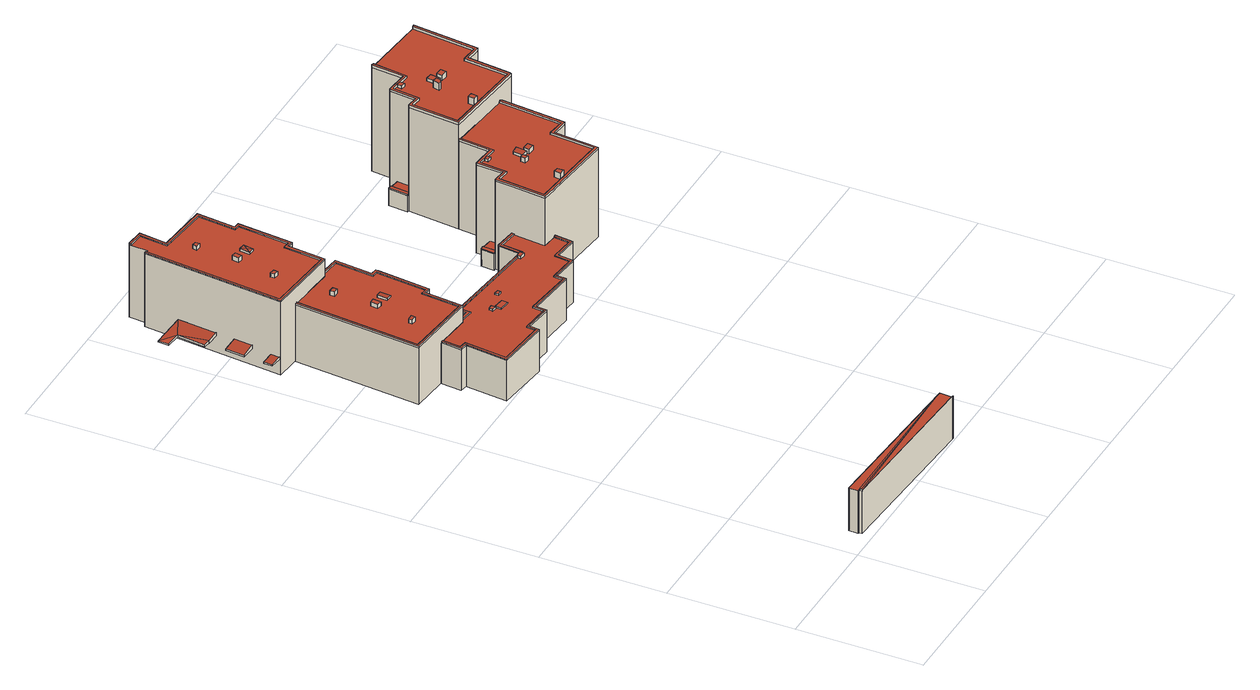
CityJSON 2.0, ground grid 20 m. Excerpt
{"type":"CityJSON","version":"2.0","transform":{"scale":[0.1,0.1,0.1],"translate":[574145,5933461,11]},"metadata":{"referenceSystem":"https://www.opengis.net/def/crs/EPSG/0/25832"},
"CityObjects":{
"building1":{"type":"Building","attributes":{"Grundfläche 2D":"52.974955","Grundhöhe NN":"11.908"},"geometry":[{"type":"MultiSurface","lod":"3","boundaries":[[[0,1,2,3,1,4]],[[1,5,4]],[[5,6,7]],[[5,7,4]],[[5,8,9,6]],[[7,4,10,11]],[[12,13,14,4,7,6]],[[14,15,0,4]],[[15,16,1,0]],[[17,18,3,2]],[[16,17,2,1]],[[18,16,1,3]],[[16,19,5,1]],[[19,20,8,5]],[[20,21,9,8]],[[21,12,6,9]],[[13,12,21,20,19,16,18,17,16,15,14]]],"semantics":{"surfaces":[{"type":"RoofSurface"},{"type":"WallSurface"},{"type":"GroundSurface"}],"values":[0,0,0,0,0,1,1,1,1,1,1,1,1,1,1,1,2]}}]},
"building2":{"type":"Building","attributes":{"Grundfläche 2D":"257.684062","Grundhöhe NN":"11.712"},"children":["building2-1","building2-2","building2-3","building2-4","building2-5"],"geometry":[{"type":"Solid","lod":"3","boundaries":[[[[22,23,24,25,26,27,28,29,30,31,32,33,34,35,36,37,38,39,40,41,42,43,44,45,46]],[[47,48,49,50,51,52]],[[53,54,55,56,57,58,59,60,61,62,63,64]],[[65,66,67,33,32,31]],[[67,68,69,35,34,33]],[[69,70,71,37,36,35]],[[71,72,73,39,38,37]],[[73,74,75,41,40,39]],[[75,76,42,41]],[[76,77,43,42]],[[77,78,44,43]],[[78,54,45,44]],[[46,45,54,53]],[[64,22,46,53]],[[24,23,22,64,63,62]],[[62,61,25,24]],[[27,26,25,61,60,59]],[[59,58,28,27]],[[57,29,28,58]],[[30,29,57,56]],[[56,65,31,30]],[[50,49,48,79,80]],[[51,50,80,81]],[[47,52,51,81,82]],[[83,67,66,65,84,85]],[[86,69,68,67,83,87]],[[88,71,70,69,86,89]],[[90,73,72,71,88,91]],[[47,82,92,93,75,74,73,90,79,48]],[[76,75,93,94]],[[77,76,94,95]],[[78,77,95,96]],[[55,54,78,96,97]],[[65,56,55,97,98,84]],[[92,82,81,80,79,90,91,88,89,86,87,83,85,84,98,97,96,95,94,93]]]],"semantics":{"surfaces":[{"type":"RoofSurface"},{"type":"WallSurface"},{"type":"GroundSurface"}],"values":[[0,0,0,1,1,1,1,1,1,1,1,1,1,1,1,1,1,1,1,1,1,1,1,1,1,1,1,1,1,1,1,1,1,1,2]]}}]},
"building2-1":{"type":"BuildingInstallation","parents":["building2"],"geometry":[{"type":"MultiSurface","lod":"3","boundaries":[[[99,100,101,102]],[[103,104,102,101]],[[99,102,104,105]],[[105,106,100,99]],[[101,100,106,103]]],"semantics":{"surfaces":[{"type":"RoofSurface"},{"type":"WallSurface"}],"values":[0,1,1,1,1]}}]},
"building2-2":{"type":"BuildingInstallation","parents":["building2"],"geometry":[{"type":"MultiSurface","lod":"3","boundaries":[[[107,108,109,110]],[[110,109,111,112]],[[107,110,112,113]],[[108,107,113,114]],[[109,108,114,111]]],"semantics":{"surfaces":[{"type":"RoofSurface"},{"type":"WallSurface"}],"values":[0,1,1,1,1]}}]},
"building2-3":{"type":"BuildingInstallation","parents":["building2"],"geometry":[{"type":"MultiSurface","lod":"3","boundaries":[[[115,116,117,118]],[[118,117,50,51]],[[115,118,51,52]],[[116,115,52,49]],[[117,116,49,50]]],"semantics":{"surfaces":[{"type":"RoofSurface"},{"type":"WallSurface"}],"values":[0,1,1,1,1]}}]},
"building2-4":{"type":"BuildingInstallation","parents":["building2"],"geometry":[{"type":"MultiSurface","lod":"3","boundaries":[[[119,120,121,122]],[[122,121,123,124]],[[119,122,124,125]],[[120,119,125,126]],[[121,120,126,123]]],"semantics":{"surfaces":[{"type":"RoofSurface"},{"type":"WallSurface"}],"values":[0,1,1,1,1]}}]},
"building2-5":{"type":"BuildingInstallation","parents":["building2"],"geometry":[{"type":"MultiSurface","lod":"3","boundaries":[[[127,128,129,130]],[[130,129,131,132]],[[127,130,132,133]],[[128,127,133,134]],[[129,128,134,131]]],"semantics":{"surfaces":[{"type":"RoofSurface"},{"type":"WallSurface"}],"values":[0,1,1,1,1]}}]},
"building3":{"type":"Building","attributes":{"Grundfläche 2D":"278.824364","Grundhöhe NN":"11.694"},"children":["building3-1","building3-2","building3-3","building3-4","building3-5","building3-6","building3-7","building3-8"],"geometry":[{"type":"Solid","lod":"3","boundaries":[[[[135,136,137,138,139,140,141,142,143,144,145,146,147,148,149,150,151,152,153,154,155,156,157]],[[158,159,160,161,162,163,164,165,166,167,168,169,170]],[[171,172,173,174,175,176]],[[177,162,144,143]],[[162,161,145,144]],[[160,146,145,161]],[[160,159,147,146]],[[159,158,148,147]],[[158,170,149,148]],[[170,169,150,149]],[[168,151,150,169]],[[168,167,166,153,152,151]],[[166,165,154,153]],[[165,164,155,154]],[[164,178,156,155]],[[178,179,157,156]],[[179,180,135,157]],[[180,181,136,135]],[[181,182,137,136]],[[182,183,138,137]],[[183,184,139,138]],[[184,185,140,139]],[[185,186,141,140]],[[186,187,142,141]],[[187,177,143,142]],[[181,180,97,188]],[[179,178,189,190]],[[180,179,190,97]],[[182,181,188,191]],[[174,192,193,183,182,191,194,175]],[[184,183,193,195]],[[185,184,195,196]],[[186,185,196,197]],[[187,186,197,198]],[[177,187,198,199]],[[163,162,177,199,200]],[[178,164,163,200,189]],[[171,176,175,194,201]],[[172,171,201,202]],[[174,173,172,202,192]],[[193,192,202,201,194,191,188,97,190,189,200,199,198,197,196,195]]]],"semantics":{"surfaces":[{"type":"RoofSurface"},{"type":"WallSurface"},{"type":"GroundSurface"}],"values":[[0,0,0,1,1,1,1,1,1,1,1,1,1,1,1,1,1,1,1,1,1,1,1,1,1,1,1,1,1,1,1,1,1,1,1,1,1,1,1,1,2]]}}]},
"building3-1":{"type":"BuildingInstallation","parents":["building3"],"geometry":[{"type":"MultiSurface","lod":"3","boundaries":[[[203,204,205,206]],[[206,205,207,208]],[[203,206,208,209]],[[204,203,209,210]],[[205,204,210,207]]],"semantics":{"surfaces":[{"type":"RoofSurface"},{"type":"WallSurface"}],"values":[0,1,1,1,1]}}]},
"building3-2":{"type":"BuildingInstallation","parents":["building3"],"geometry":[{"type":"MultiSurface","lod":"3","boundaries":[[[211,212,213]],[[213,212,214]],[[215,212,211]],[[214,212,215]],[[216,217,211,213]],[[217,218,215,211]],[[218,219,214,215]],[[219,216,213,214]]],"semantics":{"surfaces":[{"type":"RoofSurface"},{"type":"WallSurface"}],"values":[0,0,0,0,1,1,1,1]}}]},
"building3-3":{"type":"BuildingInstallation","parents":["building3"],"geometry":[{"type":"MultiSurface","lod":"3","boundaries":[[[220,221,222,223]],[[223,222,171,172]],[[220,223,172,173]],[[221,220,173,176]],[[222,221,176,171]]],"semantics":{"surfaces":[{"type":"RoofSurface"},{"type":"WallSurface"}],"values":[0,1,1,1,1]}}]},
"building3-4":{"type":"BuildingInstallation","parents":["building3"],"geometry":[{"type":"MultiSurface","lod":"3","boundaries":[[[224,225,226,227]],[[227,226,228,229]],[[224,227,229,230]],[[225,224,230,231]],[[226,225,231,228]]],"semantics":{"surfaces":[{"type":"RoofSurface"},{"type":"WallSurface"}],"values":[0,1,1,1,1]}}]},
"building3-5":{"type":"BuildingInstallation","parents":["building3"],"geometry":[{"type":"MultiSurface","lod":"3","boundaries":[[[232,233,234,235]],[[235,234,236,237]],[[232,235,237,238]],[[233,232,238,239]],[[234,233,239,236]]],"semantics":{"surfaces":[{"type":"RoofSurface"},{"type":"WallSurface"}],"values":[0,1,1,1,1]}}]},
"building3-6":{"type":"BuildingInstallation","parents":["building3"],"geometry":[{"type":"MultiSurface","lod":"3","boundaries":[[[240,241,242,243]],[[244,245,243,242]],[[245,246,240,243]],[[246,247,241,240]],[[247,244,242,241]],[[247,246,245,244]]],"semantics":{"surfaces":[{"type":"RoofSurface"},{"type":"WallSurface"},{"type":"OuterCeilingSurface"}],"values":[0,1,1,1,1,2]}}]},
"building3-7":{"type":"BuildingInstallation","parents":["building3"],"geometry":[{"type":"MultiSurface","lod":"3","boundaries":[[[248,249,250,251,252]],[[253,252,251]],[[254,252,253]],[[255,248,252]],[[250,256,257,251]],[[253,251,257,258]],[[254,253,258,259]],[[252,254,259,260]],[[255,252,260,261]],[[248,255,261,262]],[[249,248,262,263]],[[263,256,250,249]],[[259,258,257,256,263,262,261,260]]],"semantics":{"surfaces":[{"type":"RoofSurface"},{"type":"WallSurface"},{"type":"OuterCeilingSurface"}],"values":[0,0,0,0,1,1,1,1,1,1,1,1,2]}}]},
"building3-8":{"type":"BuildingInstallation","parents":["building3"],"geometry":[{"type":"MultiSurface","lod":"3","boundaries":[[[264,265,266,267]],[[265,268,269,266]],[[267,266,269,270]],[[264,267,270,271]],[[271,268,265,264]],[[270,269,268,271]]],"semantics":{"surfaces":[{"type":"RoofSurface"},{"type":"WallSurface"},{"type":"OuterCeilingSurface"}],"values":[0,1,1,1,1,2]}}]},
"building4":{"type":"Building","attributes":{"Grundfläche 2D":"279.641248","Grundhöhe NN":"11.652"},"children":["building4-1","building4-2","building4-3","building4-4","building4-5","building4-6"],"geometry":[{"type":"Solid","lod":"3","boundaries":[[[[272,273,274,275,276,277,278,279,280,281,282,283,284,285,286,287,288,289,290,291,292,293,294,295,296,297,298,299]],[[300,301,302,303,304,305]],[[306,307,308,309,310,311,312,313,314,315,316,317,318,319,320,321,322,323,324,325,326,327,328,329,330,331]],[[332,333,288,287]],[[333,334,289,288]],[[334,335,290,289]],[[335,336,291,290]],[[336,337,292,291]],[[337,338,293,292]],[[338,339,294,293]],[[339,340,295,294]],[[340,341,296,295]],[[341,342,297,296]],[[342,343,298,297]],[[343,344,299,298]],[[344,345,272,299]],[[345,311,273,272]],[[274,273,311,310]],[[275,274,310,309]],[[276,275,309,308]],[[277,276,308,307]],[[278,277,307,306]],[[279,278,306,331]],[[280,279,331,330]],[[281,280,330,329]],[[282,281,329,328]],[[283,282,328,327]],[[284,283,327,326]],[[285,284,326,325]],[[325,324,286,285]],[[324,332,287,286]],[[300,305,304,346,347]],[[301,300,347,348]],[[303,302,301,348,349]],[[317,316,350,351]],[[318,317,351,352]],[[303,349,353,319,318,352,346,304]],[[320,319,353,354]],[[321,320,354,355]],[[86,323,322,321,355,89]],[[356,332,324,323,86,357]],[[333,332,356,358]],[[334,333,358,359]],[[335,334,359,360]],[[336,335,360,361]],[[337,336,361,362]],[[338,337,362,363]],[[339,338,363,364]],[[340,339,364,365]],[[341,340,365,366]],[[342,341,366,367]],[[343,342,367,368]],[[344,343,368,369]],[[345,344,369,370]],[[371,313,312,311,345,370,372]],[[316,315,314,313,371,373,350]],[[347,346,352,351,350,373,371,372,370,369,368,367,366,365,364,363,362,361,360,359,358,356,357,86,89,355,354,353,349,348]]]],"semantics":{"surfaces":[{"type":"RoofSurface"},{"type":"WallSurface"},{"type":"GroundSurface"}],"values":[[0,0,0,1,1,1,1,1,1,1,1,1,1,1,1,1,1,1,1,1,1,1,1,1,1,1,1,1,1,1,1,1,1,1,1,1,1,1,1,1,1,1,1,1,1,1,1,1,1,1,1,1,1,1,1,1,2]]}}]},
"building4-1":{"type":"BuildingInstallation","parents":["building4"],"geometry":[{"type":"MultiSurface","lod":"3","boundaries":[[[374,375,376,377]],[[378,379,374,377,380,381]],[[375,374,379,382]],[[382,383,384,385,376,375]],[[377,376,385,380]]],"semantics":{"surfaces":[{"type":"RoofSurface"},{"type":"WallSurface"}],"values":[0,1,1,1,1]}}]},
"building4-2":{"type":"BuildingInstallation","parents":["building4"],"geometry":[{"type":"MultiSurface","lod":"3","boundaries":[[[386,387,388,389]],[[389,388,390,391]],[[386,389,391,392]],[[387,386,392,393]],[[388,387,393,390]]],"semantics":{"surfaces":[{"type":"RoofSurface"},{"type":"WallSurface"}],"values":[0,1,1,1,1]}}]},
"building4-3":{"type":"BuildingInstallation","parents":["building4"],"geometry":[{"type":"MultiSurface","lod":"3","boundaries":[[[394,395,396,397]],[[397,396,301,302]],[[394,397,302,305]],[[395,394,305,300]],[[396,395,300,301]]],"semantics":{"surfaces":[{"type":"RoofSurface"},{"type":"WallSurface"}],"values":[0,1,1,1,1]}}]},
"building4-4":{"type":"BuildingInstallation","parents":["building4"],"geometry":[{"type":"MultiSurface","lod":"3","boundaries":[[[398,399,400,401]],[[402,403,401,400]],[[398,401,403,404]],[[404,405,399,398]],[[400,399,405,402]]],"semantics":{"surfaces":[{"type":"RoofSurface"},{"type":"WallSurface"}],"values":[0,1,1,1,1]}}]},
"building4-5":{"type":"BuildingInstallation","parents":["building4"],"geometry":[{"type":"MultiSurface","lod":"3","boundaries":[[[406,407,408,409,410,411,412,413,414,415,416,383,382,379,378,417,418,419]],[[319,320,411,410]],[[320,321,412,411]],[[321,322,413,412]],[[420,415,414,413,322,421]],[[420,422,416,415]],[[422,384,383,416]],[[381,423,417,378]],[[423,424,425,419,418,417]],[[425,315,406,419]],[[315,316,407,406]],[[316,317,408,407]],[[317,318,409,408]],[[318,319,410,409]]],"semantics":{"surfaces":[{"type":"RoofSurface"},{"type":"WallSurface"}],"values":[0,1,1,1,1,1,1,1,1,1,1,1,1,1]}}]},
"building4-6":{"type":"BuildingInstallation","parents":["building4"],"geometry":[{"type":"MultiSurface","lod":"3","boundaries":[[[426,427,428,429]],[[429,428,430,431]],[[431,432,426,429]],[[427,426,432,433]],[[433,430,428,427]]],"semantics":{"surfaces":[{"type":"RoofSurface"},{"type":"WallSurface"}],"values":[0,1,1,1,1]}}]},
"building5":{"type":"Building","attributes":{"Grundfläche 2D":"246.302697","Grundhöhe NN":"11.718"},"children":["building5-1","building5-2","building5-3","building5-4","building5-5","building5-6"],"geometry":[{"type":"Solid","lod":"3","boundaries":[[[[434,435,436,437,438,439,440,441,442,443,444,445,446,447,448,449,450,451,452,453,454,455,456,457,458,459]],[[460,461,462,463,464,465,466]],[[467,468,469,470,471,472,473,474,475,476,477]],[[478,467,448,447]],[[467,477,449,448]],[[477,476,450,449]],[[476,475,451,450]],[[475,474,452,451]],[[474,473,453,452]],[[471,455,454,453,473,472]],[[471,470,456,455]],[[470,469,457,456]],[[469,468,458,457]],[[468,479,459,458]],[[479,480,434,459]],[[480,481,482,436,435,434]],[[482,483,437,436]],[[483,484,438,437]],[[484,485,486,440,439,438]],[[486,487,488,489,443,442,441,440]],[[490,444,443,489]],[[490,491,492,446,445,444]],[[492,478,447,446]],[[490,489,493,494]],[[495,492,491,490,494,496]],[[478,492,495,497]],[[479,468,467,478,497,498]],[[480,479,498,499]],[[500,482,481,480,499,501]],[[461,483,482,500,502,462]],[[466,503,484,483,461,460]],[[503,466,504,350,371,486,485,484]],[[370,493,489,488,487,486,371,505]],[[464,463,462,502,506]],[[465,464,506,507]],[[507,504,466,465]],[[501,499,498,497,495,496,494,493,370,505,371,350,504,507,506,502,500]]]],"semantics":{"surfaces":[{"type":"RoofSurface"},{"type":"WallSurface"},{"type":"GroundSurface"}],"values":[[0,0,0,1,1,1,1,1,1,1,1,1,1,1,1,1,1,1,1,1,1,1,1,1,1,1,1,1,1,1,1,1,1,1,1,1,2]]}}]},
"building5-1":{"type":"BuildingInstallation","parents":["building5"],"geometry":[{"type":"MultiSurface","lod":"3","boundaries":[[[508,509,510,511,503]],[[509,508,460,463]],[[510,509,463,464]],[[465,466,503,511]],[[464,465,511,510]]],"semantics":{"surfaces":[{"type":"RoofSurface"},{"type":"WallSurface"}],"values":[0,1,1,1,1]}}]},
"building5-2":{"type":"BuildingInstallation","parents":["building5"],"geometry":[{"type":"MultiSurface","lod":"3","boundaries":[[[512,513,514,515]],[[515,514,516,517]],[[512,515,517,518]],[[513,512,518,519]],[[514,513,519,516]]],"semantics":{"surfaces":[{"type":"RoofSurface"},{"type":"WallSurface"}],"values":[0,1,1,1,1]}}]},
"building5-3":{"type":"BuildingInstallation","parents":["building5"],"geometry":[{"type":"MultiSurface","lod":"3","boundaries":[[[520,521,522,523]],[[524,525,521,520]],[[525,526,522,521]],[[526,527,523,522]],[[527,524,520,523]]],"semantics":{"surfaces":[{"type":"RoofSurface"},{"type":"WallSurface"}],"values":[0,1,1,1,1]}}]},
"building5-4":{"type":"BuildingInstallation","parents":["building5"],"geometry":[{"type":"MultiSurface","lod":"3","boundaries":[[[528,529,530,531]],[[531,530,532,533]],[[533,534,528,531]],[[534,535,529,528]],[[530,529,535,532]]],"semantics":{"surfaces":[{"type":"RoofSurface"},{"type":"WallSurface"}],"values":[0,1,1,1,1]}}]},
"building5-5":{"type":"BuildingInstallation","parents":["building5"],"geometry":[{"type":"MultiSurface","lod":"3","boundaries":[[[536,537,538,539]],[[537,536,540,541]],[[539,538,542,543]],[[536,539,543,540]],[[538,537,541,542]]],"semantics":{"surfaces":[{"type":"RoofSurface"},{"type":"WallSurface"}],"values":[0,1,1,1,1]}}]},
"building5-6":{"type":"BuildingInstallation","parents":["building5"],"geometry":[{"type":"MultiSurface","lod":"3","boundaries":[[[544,545,546,547]],[[547,546,548,549]],[[549,550,544,547]],[[545,544,550,551]],[[551,548,546,545]]],"semantics":{"surfaces":[{"type":"RoofSurface"},{"type":"WallSurface"}],"values":[0,1,1,1,1]}}]},
"building6":{"type":"Building","attributes":{"Grundfläche 2D":"248.648655","Grundhöhe NN":"11.677"},"children":["building6-1","building6-2","building6-3","building6-4","building6-5","building6-6"],"geometry":[{"type":"Solid","lod":"3","boundaries":[[[[552,553,554,555,556,557,558,559,560,561,562,563,564,565,566,567,568,569,570,571,572,573,574,575,576]],[[577,578,579,580,581,582,583]],[[584,585,586,587,588,589,590,591,592,593,594,595,596]],[[586,597,562,561]],[[563,562,597,598]],[[598,599,564,563]],[[599,600,565,564]],[[600,601,566,565]],[[602,567,566,601]],[[602,603,568,567]],[[603,604,605,569,568]],[[605,606,607,571,570,569]],[[607,608,609,573,572,571]],[[609,610,574,573]],[[610,585,575,574]],[[585,584,576,575]],[[584,596,552,576]],[[596,595,553,552]],[[595,594,554,553]],[[555,554,594,593]],[[593,592,556,555]],[[592,591,557,556]],[[557,591,590,589,588,587,560,559,558]],[[587,586,561,560]],[[577,583,582,611,612]],[[578,577,612,613]],[[578,613,614,579]],[[615,607,606,605,616,617]],[[618,609,608,607,615,619]],[[610,609,618,620]],[[621,586,585,610,620,622]],[[597,586,621,623]],[[598,597,623,624]],[[599,598,624,625]],[[600,599,625,626]],[[581,601,600,626,611,582]],[[579,602,601,581,580]],[[602,579,614,498,603]],[[605,604,603,498,627,616]],[[614,613,612,611,626,625,624,623,621,622,620,618,619,615,617,616,627,498]]]],"semantics":{"surfaces":[{"type":"RoofSurface"},{"type":"WallSurface"},{"type":"GroundSurface"}],"values":[[0,0,0,1,1,1,1,1,1,1,1,1,1,1,1,1,1,1,1,1,1,1,1,1,1,1,1,1,1,1,1,1,1,1,1,1,1,1,1,2]]}}]},
"building6-1":{"type":"BuildingInstallation","parents":["building6"],"geometry":[{"type":"MultiSurface","lod":"3","boundaries":[[[628,629,630,631]],[[631,630,632,633]],[[633,634,628,631]],[[629,628,634,635]],[[635,632,630,629]]],"semantics":{"surfaces":[{"type":"RoofSurface"},{"type":"WallSurface"}],"values":[0,1,1,1,1]}}]},
"building6-2":{"type":"BuildingInstallation","parents":["building6"],"geometry":[{"type":"MultiSurface","lod":"3","boundaries":[[[636,637,638,639]],[[580,637,636,578,579]],[[580,583,638,637]],[[583,577,639,638]],[[577,578,636,639]]],"semantics":{"surfaces":[{"type":"RoofSurface"},{"type":"WallSurface"}],"values":[0,1,1,1,1]}}]},
"building6-3":{"type":"BuildingInstallation","parents":["building6"],"geometry":[{"type":"MultiSurface","lod":"3","boundaries":[[[640,641,642,643,644]],[[644,643,645,646]],[[640,644,646,647]],[[641,640,647,648]],[[642,641,648,649]],[[643,642,649,645]]],"semantics":{"surfaces":[{"type":"RoofSurface"},{"type":"WallSurface"}],"values":[0,1,1,1,1,1]}}]},
"building6-4":{"type":"BuildingInstallation","parents":["building6"],"geometry":[{"type":"MultiSurface","lod":"3","boundaries":[[[650,651,652,653]],[[654,655,651,650]],[[655,656,652,651]],[[653,652,656,657]],[[650,653,657,654]]],"semantics":{"surfaces":[{"type":"RoofSurface"},{"type":"WallSurface"}],"values":[0,1,1,1,1]}}]},
"building6-5":{"type":"BuildingInstallation","parents":["building6"],"geometry":[{"type":"MultiSurface","lod":"3","boundaries":[[[658,659,660,661]],[[588,559,661,660,662]],[[559,588,590,658,661]],[[659,658,590,663]],[[660,659,663,662]]],"semantics":{"surfaces":[{"type":"RoofSurface"},{"type":"WallSurface"}],"values":[0,1,1,1,1]}}]},
"building6-6":{"type":"BuildingInstallation","parents":["building6"],"geometry":[{"type":"MultiSurface","lod":"3","boundaries":[[[664,665,666,667]],[[667,666,668,669]],[[664,667,669,670]],[[670,671,665,664]],[[671,668,666,665]]],"semantics":{"surfaces":[{"type":"RoofSurface"},{"type":"WallSurface"}],"values":[0,1,1,1,1]}}]}
},
"vertices":[
[309,2,82],[309,3,82],[312,2,82],[312,3,82],[48,16,82],[310,22,82],[48,21,82],[48,19,82],[47,36,82],[46,21,82],[48,16,85],[48,19,85],[48,21,9],[48,19,9],[48,16,9],[309,2,9],[309,3,9],[312,2,9],[312,3,9],[310,22,9],[47,36,9],[46,21,9],
[190,847,106],[193,847,106],[200,846,106],[192,766,106],[185,766,106],[182,767,106],[176,706,106],[66,717,106],[85,915,106],[81,916,106],[81,915,106],[62,714,106],[175,703,106],[179,702,106],[179,705,106],[185,763,106],[192,762,106],[195,762,106],[204,846,106],[204,850,106],[194,851,106],[200,911,106],[162,915,106],[161,912,106],[196,908,106],[201,821,37],[198,791,37],[213,789,37],[218,789,37],[221,819,37],[216,819,37],[196,908,104],[161,912,104],[161,908,104],[85,915,104],[66,717,104],[176,706,104],[182,767,104],[185,766,104],[192,766,104],[200,846,104],[193,847,104],[190,847,104],[81,916,104],[81,915,104],[62,714,104],[175,703,104],[179,702,104],[179,705,104],[185,763,104],[192,762,104],[195,762,104],[204,846,104],[204,850,104],[194,851,104],[200,911,104],[162,915,104],[198,791,7],[218,789,7],[221,819,7],[201,821,7],[62,714,7],[81,916,7],[81,915,7],[179,702,7],[175,703,7],[185,763,7],[179,705,7],[195,762,7],[192,762,7],[204,846,7],[204,850,7],[194,851,7],[200,911,7],[162,915,7],[161,908,7],[85,915,7],
[146,804,108],[156,803,107],[157,820,107],[147,820,108],[157,820,104],[147,820,104],[146,804,104],[156,803,104],
[123,874,112],[131,874,112],[131,881,112],[123,882,112],[131,881,104],[123,882,104],[123,874,104],[131,874,104],
[216,819,39],[213,789,39],[218,789,39],[221,819,39],
[110,747,111],[118,746,112],[118,753,112],[110,753,111],[118,753,104],[110,753,104],[110,747,104],[118,746,104],
[124,819,111],[123,807,111],[131,806,111],[132,819,111],[131,806,104],[132,819,104],[124,819,104],[123,807,104],
[161,908,134],[167,968,134],[177,967,134],[185,1055,134],[176,1056,134],[182,1117,134],[99,1125,134],[104,1169,134],[76,1172,134],[75,1168,134],[100,1166,134],[95,1122,134],[178,1113,134],[172,1053,134],[181,1052,134],[173,971,134],[163,972,134],[158,916,134],[157,912,134],[46,923,134],[68,1142,134],[65,1142,134],[42,919,134],[172,1053,132],[178,1113,132],[95,1122,132],[100,1166,132],[75,1168,132],[73,1141,132],[68,1142,132],[46,923,132],[157,912,132],[158,916,132],[163,972,132],[173,971,132],[181,1052,132],[200,994,37],[203,1024,37],[196,1025,37],[183,1026,37],[179,996,37],[193,994,37],[76,1172,132],[65,1142,132],[42,919,132],[161,908,132],[167,968,132],[177,967,132],[185,1055,132],[176,1056,132],[182,1117,132],[99,1125,132],[104,1169,132],[167,968,7],[65,1142,7],[42,919,7],[177,967,7],[183,1026,7],[185,1055,7],[179,996,7],[176,1056,7],[182,1117,7],[99,1125,7],[104,1169,7],[76,1172,7],[73,1141,7],[200,994,7],[203,1024,7],
[91,952,139],[98,951,139],[99,958,139],[91,959,139],[99,958,132],[91,959,132],[91,952,132],[98,951,132],
[129,1025,136],[133,1017,136],[139,1024,136],[137,1008,136],[127,1009,136],[139,1024,132],[129,1025,132],[127,1009,132],[137,1008,132],
[196,1025,39],[193,994,39],[200,994,39],[203,1024,39],
[104,1080,139],[112,1079,139],[112,1086,139],[105,1087,139],[112,1086,132],[105,1087,132],[104,1080,132],[112,1079,132],
[103,1014,140],[110,1013,140],[112,1024,140],[104,1025,140],[112,1024,132],[104,1025,132],[103,1014,132],[110,1013,132],
[25,968,36],[47,966,41],[50,995,41],[28,998,36],[50,995,34],[28,998,34],[25,968,34],[47,966,34],
[34,1027,38],[33,1026,38],[53,1025,40],[59,1087,40],[28,1073,37],[5,1092,36],[4,1075,36],[23,1028,37],[53,1025,34],[59,1087,34],[5,1092,34],[4,1075,34],[28,1073,34],[23,1028,34],[34,1027,34],[33,1026,34],
[23,923,35],[42,921,37],[44,935,37],[24,937,35],[42,921,33],[44,935,33],[24,937,33],[23,923,33],
[424,677,79],[421,677,79],[418,652,79],[380,656,79],[377,631,79],[334,635,79],[333,620,79],[254,629,79],[252,611,79],[207,616,79],[206,601,79],[127,609,79],[134,676,79],[122,678,79],[125,707,79],[122,708,79],[118,675,79],[131,673,79],[123,606,79],[208,597,79],[210,613,79],[255,608,79],[257,625,79],[336,617,79],[337,632,79],[380,627,79],[383,652,79],[421,648,79],[266,735,34],[235,738,36],[235,732,36],[233,718,36],[264,714,35],[266,729,35],[333,620,77],[334,635,77],[377,631,77],[380,656,77],[418,652,77],[421,677,77],[401,679,77],[398,680,77],[398,684,77],[402,730,77],[403,734,77],[368,738,77],[364,703,77],[202,721,77],[200,707,77],[180,709,77],[179,705,77],[179,702,77],[125,707,77],[122,678,77],[134,676,77],[127,609,77],[206,601,77],[207,616,77],[252,611,77],[254,629,77],[122,708,77],[118,675,77],[131,673,77],[123,606,77],[208,597,77],[210,613,77],[255,608,77],[257,625,77],[336,617,77],[337,632,77],[380,627,77],[383,652,77],[421,648,77],[424,677,77],[264,714,7],[266,735,7],[235,738,7],[233,718,7],[403,734,7],[368,738,7],[364,703,7],[202,721,7],[200,707,7],[180,709,7],[122,708,7],[125,707,7],[118,675,7],[131,673,7],[123,606,7],[208,597,7],[210,613,7],[255,608,7],[257,625,7],[336,617,7],[337,632,7],[380,627,7],[383,652,7],[421,648,7],[424,677,7],[398,680,7],[401,679,7],[398,684,7],
[362,702,82],[354,702,82],[353,696,82],[362,695,82],[362,700,79],[362,702,79],[362,695,77],[362,700,77],[354,702,79],[354,701,79],[354,701,77],[353,696,77],
[223,682,80],[222,676,80],[229,675,80],[230,682,80],[229,675,77],[230,682,77],[223,682,77],[222,676,77],
[266,729,37],[266,735,37],[235,738,37],[235,732,37],
[232,677,79],[231,667,79],[248,665,79],[249,675,79],[248,665,77],[249,675,77],[232,677,77],[231,667,77],
[402,730,79],[403,734,79],[368,738,79],[364,703,79],[202,721,79],[200,707,79],[180,709,79],[179,705,79],[200,702,79],[204,702,79],[205,718,79],[367,700,79],[368,701,79],[371,734,79],[204,702,77],[200,702,77],[205,718,77],[367,700,77],[368,701,77],[371,734,77],
[260,685,80],[266,685,80],[267,690,80],[260,691,80],[267,690,77],[260,691,77],[260,685,77],[266,685,77],
[466,799,161],[433,802,161],[429,802,161],[426,759,161],[405,761,161],[403,734,161],[398,680,161],[421,677,161],[424,677,161],[538,665,161],[544,736,161],[569,734,161],[573,734,161],[583,839,161],[579,839,161],[569,738,161],[541,741,161],[535,670,161],[402,683,161],[409,757,161],[425,755,161],[429,755,161],[433,798,161],[469,794,161],[474,850,161],[471,850,161],[408,761,35],[426,759,35],[428,780,35],[409,782,35],[404,782,35],[402,761,35],[405,761,35],[579,839,158],[474,850,158],[469,794,158],[433,798,158],[429,755,158],[425,755,158],[409,757,158],[402,683,158],[535,670,158],[541,741,158],[569,738,158],[583,839,158],[471,850,158],[466,799,158],[433,802,158],[429,802,158],[426,759,158],[405,761,158],[403,734,158],[398,680,158],[421,677,158],[424,677,158],[538,665,158],[544,736,158],[569,734,158],[573,734,158],[538,665,7],[544,736,7],[573,734,7],[569,734,7],[583,839,7],[471,850,7],[466,799,7],[429,802,7],[433,802,7],[428,780,7],[405,761,37],[405,761,7],[421,677,7],[404,782,7],[402,761,7],
[408,761,37],[409,782,37],[404,782,37],[402,761,37],
[463,742,166],[470,741,166],[470,750,166],[464,750,166],[470,750,158],[464,750,158],[463,742,158],[470,741,158],
[485,767,164],[475,767,163],[473,751,163],[483,750,164],[485,767,158],[475,767,158],[473,751,158],[483,750,158],
[497,755,166],[486,756,166],[485,747,166],[496,746,166],[485,747,158],[496,746,158],[497,755,158],[486,756,158],
[443,790,162],[450,790,162],[450,796,162],[443,796,162],[443,790,158],[450,790,158],[450,796,158],[443,796,158],
[449,680,168],[458,680,168],[458,690,168],[450,691,168],[458,690,158],[450,691,158],[449,680,158],[458,680,158],
[615,911,189],[608,840,189],[475,853,189],[483,928,189],[501,926,189],[506,969,189],[516,968,189],[523,967,189],[542,965,189],[548,1020,189],[545,1021,189],[544,1021,189],[539,969,189],[503,973,189],[498,930,189],[479,932,189],[471,850,189],[611,836,189],[612,839,189],[619,907,189],[642,905,189],[646,905,189],[657,1010,189],[653,1010,189],[642,909,189],[479,963,35],[476,932,35],[479,932,35],[482,932,35],[498,930,35],[501,960,35],[485,962,35],[642,909,185],[653,1010,185],[548,1020,185],[542,965,185],[523,967,185],[517,968,185],[516,968,185],[506,969,185],[501,926,185],[483,928,185],[475,853,185],[608,840,185],[615,911,185],[545,1021,185],[544,1021,185],[539,969,185],[503,973,185],[498,930,185],[479,932,185],[471,850,185],[608,836,185],[611,836,185],[612,839,185],[619,907,185],[642,905,185],[646,905,185],[657,1010,185],[501,960,7],[479,963,7],[476,932,7],[479,932,7],[619,907,7],[611,836,7],[612,839,7],[646,905,7],[642,905,7],[657,1010,7],[548,1020,7],[653,1010,7],[545,1021,7],[544,1021,7],[539,969,7],[503,973,7],[608,836,7],
[523,851,197],[531,850,197],[532,860,197],[524,861,197],[532,860,185],[524,861,185],[523,851,185],[531,850,185],
[476,932,37],[482,932,37],[485,962,37],[479,963,37],
[544,914,197],[545,921,197],[537,922,197],[535,911,197],[539,911,197],[535,911,185],[539,911,185],[544,914,185],[545,921,185],[537,922,185],
[556,920,190],[558,936,190],[548,937,190],[546,921,190],[556,920,185],[558,936,185],[548,937,185],[546,921,185],
[516,968,190],[515,960,190],[523,959,190],[523,967,190],[523,959,185],[515,960,185],
[569,917,194],[570,926,194],[559,927,194],[558,918,194],[559,927,185],[558,918,185],[569,917,185],[570,926,185]
]}
